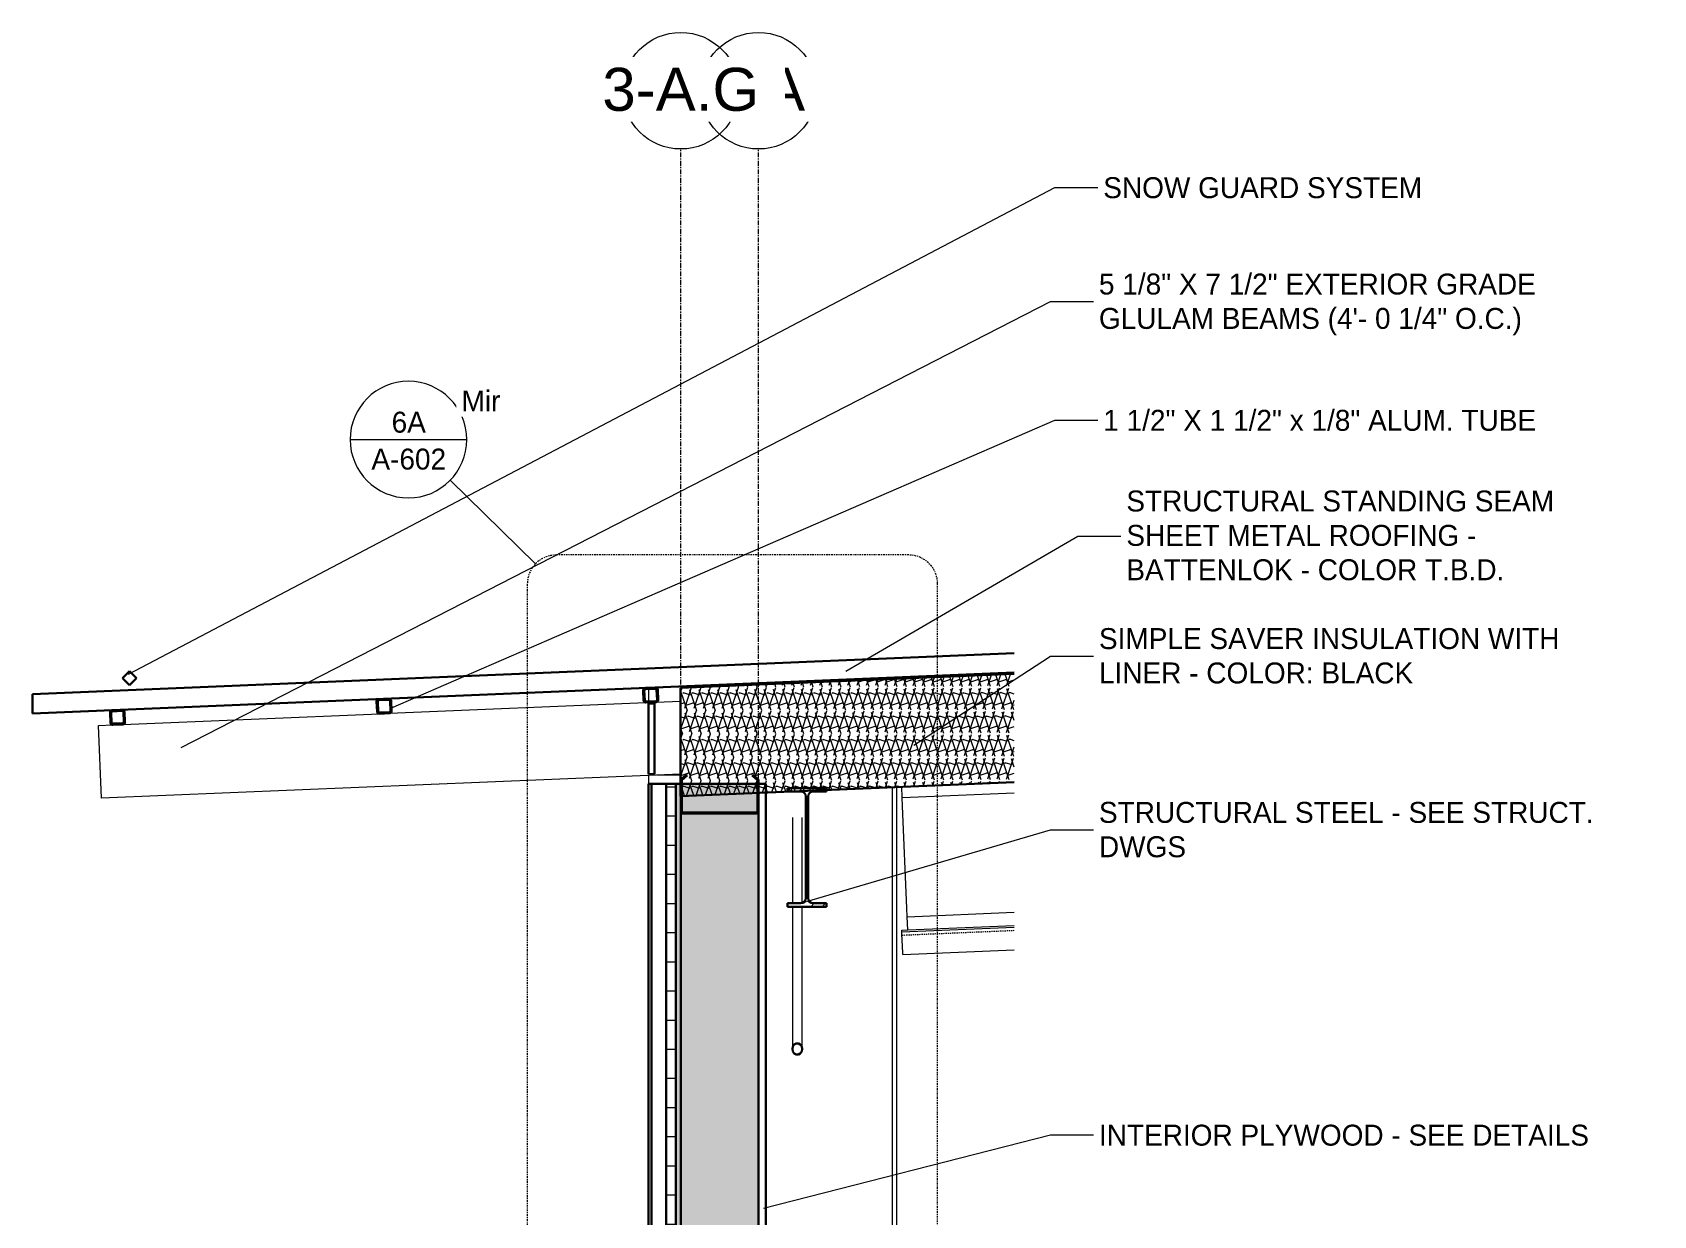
# Model space of a CAD drawing. Header units: inches. Extents: x 22734 to 24094, y -82 to 484.
# Drawn here: x 23381.7 to 23548.6, y 101.1 to 222.8 of the extents above; entities that cross this region are included whole.
import ezdxf

# ---------------------------------------------------------------- set-up
doc = ezdxf.new("R2010")
doc.units = ezdxf.units.IN
doc.header["$MEASUREMENT"] = 0
for name, pattern in [('Dash Dot 3_16_', [0.3125, 0.1875, -0.0625, 0, -0.0625]), ('Grid Line 1_2_', [0.875, 0.5, -0.125, 0.125, -0.125]), ('Hidden 1_8_', [0.1875, 0.125, -0.0625])]:
    doc.linetypes.add(name, pattern=pattern)
for name, color, linetype, lineweight in [('A-ANNO-IDEN', 131, 'Continuous', 9), ('A-ANNO-SYMB', 150, 'Continuous', 9), ('A-CLNG', 13, 'Continuous', 30), ('A-CLNG-PATT', 13, 'Continuous', 70), ('A-ROOF', 132, 'Continuous', 30), ('A-WALL', 113, 'Continuous', 30), ('A-WALL-PATT', 111, 'Continuous', 70), ('G-ANNO-TEXT', 231, 'Continuous', 9), ('I-WALL', 2, 'Continuous', 30), ('S-BEAM', 12, 'Continuous', 30), ('S-COLS', 52, 'Continuous', 30), ('S-GRID', 1, 'Continuous', 9), ('S-GRID-IDEN', 1, 'Continuous', 9)]:
    doc.layers.add(name, color=color, linetype=linetype, lineweight=lineweight)
doc.styles.add('Arial_2', font='arial.ttf', dxfattribs={"height": 4.425898})
doc.styles.add('Century Gothic', font='GOTHIC.TTF', dxfattribs={"height": 2.155668})
pattern_1 = [(161.57, (19323.803, 100.309), (-0.960383694, -0.00039918), [0, -6.83, 0.758, 0]), (18.43, (19323.563, 100.309), (-0.960383694, 0.00039918), [0, -6.83, 0.758, 0]), (108.43, (19323.803, 100.309), (0.479510182, -2.400526398), [2.276, -5.312]), (71.57, (19323.563, 100.309), (0.479510182, 2.400526398), [2.276, -5.312])]
pattern_2 = [(45, (19323.683, 100.189), (-2.3758788, 2.3758788), []), (45, (19323.683, 103.789), (-2.3758788, 2.3758788), [])]

# ---------------------------------------------------------------- blocks, each defined once
blk = doc.blocks.new('W-Wide Flange - 1_-5_-1401438-Wall Section - One Story - Resin Panel')
at = {"layer": 'S-BEAM', "color": 8, "lineweight": 18}
for p, q in [((22084.45, 144.09), (22084.4, 145.19)), ((22084.45, 144.09), (22095.97, 144.57)), ((22084.48, 143.2), (22084.45, 144.09)), ((22084.92, 132.71), (22084.48, 143.2)), ((22084.96, 131.82), (22084.92, 132.71)), ((22084.96, 131.82), (22095.97, 132.28)), ((22085.01, 130.46), (22084.96, 131.82)), ((22085.01, 130.46), (22095.97, 130.92))]:
    blk.add_line(p, q, dxfattribs=at)
blk = doc.blocks.new('W-Wide Flange - W12X19-1098423-Wall Section - One Story - Resin Panel')
at = {"layer": 'S-BEAM', "lineweight": 9}
h = blk.add_hatch(dxfattribs=at)
h.set_pattern_fill('FP_29', color=253, style=0, pattern_type=2)
h.set_pattern_definition(pattern_2)
h.paths.add_polyline_path([(22072.64, 132.85), (22076.65, 132.85), (22076.65, 133.2), (22075.28, 133.2), (22075.08, 133.24), (22074.91, 133.36), (22074.8, 133.53), (22074.76, 133.73), (22074.76, 144.18), (22074.8, 144.38), (22074.91, 144.55), (22075.08, 144.66), (22075.28, 144.7), (22076.65, 144.7), (22076.65, 145.05), (22072.64, 145.05), (22072.64, 144.7), (22074, 144.7), (22074.2, 144.66), (22074.37, 144.55), (22074.48, 144.38), (22074.52, 144.18), (22074.52, 133.73), (22074.48, 133.53), (22074.37, 133.36), (22074.2, 133.24), (22074, 133.2), (22072.64, 133.2)], flags=0)
at = {"layer": 'S-BEAM', "color": 7}
for p, q in [((22076.65, 145.05), (22072.64, 145.05)), ((22072.64, 145.05), (22072.64, 144.7)), ((22072.64, 144.7), (22074, 144.7)), ((22074.52, 144.18), (22074.52, 133.73)), ((22074.76, 133.73), (22074.76, 144.18)), ((22075.28, 144.7), (22076.65, 144.7)), ((22076.65, 144.7), (22076.65, 145.05)), ((22074, 133.2), (22072.64, 133.2)), ((22072.64, 133.2), (22072.64, 132.85)), ((22072.64, 132.85), (22076.65, 132.85)), ((22076.65, 133.2), (22075.28, 133.2)), ((22076.65, 132.85), (22076.65, 133.2))]:
    blk.add_line(p, q, dxfattribs=at)
for centre, start, end in [((22074, 144.18), 0, 90), ((22075.28, 144.18), 90, 180), ((22074, 133.73), 270, 0), ((22075.28, 133.73), 180, 270)]:
    blk.add_arc(centre, 0.525, start, end, dxfattribs=at)
blk = doc.blocks.new('Dimension Lumber - 5_5 x 7_5 Glulam-1777807-Wall Section - One Story - Resin Panel')
at = {"layer": 'S-BEAM', "color": 8, "lineweight": 18}
for p, q in [((22031.65, 152.76), (22058.06, 153.86)), ((22059.1, 153.9), (22061.62, 154.01)), ((22004.2, 151.61), (22030.61, 152.71)), ((22001.68, 151.51), (22003.16, 151.57)), ((22001.99, 144.01), (22001.68, 151.51)), ((22061.62, 146.5), (22001.99, 144.01))]:
    blk.add_line(p, q, dxfattribs=at)
blk = doc.blocks.new('Girt_C - 8_D-1405486-Wall Section - One Story - Resin Panel')
at = {"layer": 'S-BEAM', "lineweight": 9}
h = blk.add_hatch(dxfattribs=at)
h.set_pattern_fill('FP_29', color=253, style=0, pattern_type=2)
h.set_pattern_definition(pattern_2)
h.paths.add_polyline_path([(22061.83, 142.44), (22069.45, 142.44), (22069.59, 142.49), (22069.64, 142.63), (22069.64, 145.94), (22069.06, 146.42), (22068.99, 146.34), (22069.53, 145.89), (22069.53, 142.62), (22069.51, 142.57), (22069.45, 142.55), (22061.83, 142.55), (22061.77, 142.57), (22061.75, 142.62), (22061.75, 145.89), (22062.29, 146.34), (22062.21, 146.42), (22061.64, 145.94), (22061.64, 142.63), (22061.7, 142.49)], flags=0)
at = {"layer": 'S-BEAM', "color": 7}
for p, q in [((22062.21, 146.42), (22061.64, 145.94)), ((22061.64, 145.94), (22061.64, 142.63)), ((22061.75, 145.89), (22062.29, 146.34)), ((22061.75, 142.62), (22061.75, 145.89)), ((22062.29, 146.34), (22062.21, 146.42)), ((22069.06, 146.42), (22068.99, 146.34)), ((22068.99, 146.34), (22069.53, 145.89)), ((22069.64, 145.94), (22069.06, 146.42)), ((22069.53, 145.89), (22069.53, 142.62)), ((22069.64, 142.63), (22069.64, 145.94)), ((22069.45, 142.55), (22061.83, 142.55)), ((22061.83, 142.44), (22069.45, 142.44))]:
    blk.add_line(p, q, dxfattribs=at)
for centre, radius, start, end in [((22061.83, 142.63), 0.188, 180, 270), ((22061.83, 142.63), 0.0782, 182.1227, 270), ((22069.45, 142.63), 0.188, 270, 0), ((22069.45, 142.63), 0.0782, 270, 356.9576)]:
    blk.add_arc(centre, radius, start, end, dxfattribs=at)
blk = doc.blocks.new('Round Bar - 1_-1267021-Wall Section - One Story - Resin Panel')
at = {"layer": 'S-BEAM', "color": 8, "lineweight": 18}
for p, q in [((22073.14, 142.02), (22073.14, 133.2)), ((22074.14, 133.23), (22074.14, 142.02)), ((22073.14, 132.85), (22073.14, 118.21)), ((22074.14, 118.21), (22074.14, 132.85))]:
    blk.add_line(p, q, dxfattribs=at)
at = {"layer": 'S-BEAM', "color": 7, "flags": 128}
for points in [[(22074.14, 118.21), (22074.09, 118.46), (22073.95, 118.66), (22073.75, 118.77), (22073.53, 118.77), (22073.33, 118.66), (22073.19, 118.46), (22073.14, 118.21)], [(22073.14, 118.21), (22073.19, 117.96), (22073.33, 117.75), (22073.53, 117.64), (22073.75, 117.64), (22073.95, 117.75), (22074.09, 117.96), (22074.14, 118.21)]]:
    blk.add_lwpolyline(points, dxfattribs=at)
blk = doc.blocks.new('L-Angle - L2-1_2X1-1_2X3_16-1401440-Wall Section - One Story - Resin Panel')
at = {"layer": 'S-BEAM', "color": 8, "lineweight": 18}
for p, q in [((22084.39, 130.43), (22085.01, 130.46)), ((22084.4, 130.25), (22084.39, 130.43)), ((22084.4, 130.25), (22095.97, 130.73)), ((22084.41, 130.06), (22084.4, 130.25)), ((22084.49, 128.12), (22084.41, 130.06)), ((22084.49, 127.94), (22095.97, 128.41)), ((22084.49, 127.94), (22095.97, 128.41)), ((22084.49, 127.94), (22084.49, 128.12))]:
    blk.add_line(p, q, dxfattribs=at)
at = {"layer": 'S-BEAM', "color": 8, "linetype": 'Hidden 1_8_', "lineweight": 18}
blk.add_line((22084.41, 129.93), (22095.97, 130.42), dxfattribs=at)
blk = doc.blocks.new('HSS-Hollow Structural Section - HSS1-1_2X1-1_2X1_8 - Obsolete-1396620-Wall Section - One Story - Resin Panel')
at = {"layer": 'S-BEAM', "lineweight": 9}
h = blk.add_hatch(dxfattribs=at)
h.set_pattern_fill('FP_29', color=253, style=0, pattern_type=2)
h.set_pattern_definition(pattern_2)
h.paths.add_polyline_path([(22058.06, 153.86), (22059.1, 153.9), (22059.26, 153.98), (22059.32, 154.14), (22059.28, 155.18), (22059.2, 155.34), (22059.04, 155.4), (22058, 155.36), (22057.84, 155.28), (22057.78, 155.11), (22057.82, 154.08), (22057.9, 153.92)], flags=0)
h.paths.add_polyline_path([(22058.06, 153.97), (22057.97, 154), (22057.94, 154.08), (22057.89, 155.12), (22057.92, 155.2), (22058.01, 155.24), (22059.04, 155.28), (22059.12, 155.25), (22059.16, 155.17), (22059.2, 154.14), (22059.17, 154.05), (22059.09, 154.02)], flags=0)
at = {"layer": 'S-BEAM', "color": 7}
for p, q in [((22059.04, 155.4), (22058, 155.36)), ((22058.01, 155.24), (22059.04, 155.28)), ((22057.78, 155.11), (22057.82, 154.08)), ((22057.94, 154.08), (22057.89, 155.12)), ((22059.09, 154.02), (22058.06, 153.97)), ((22058.06, 153.86), (22059.1, 153.9)), ((22059.16, 155.17), (22059.2, 154.14)), ((22059.32, 154.14), (22059.28, 155.18))]:
    blk.add_line(p, q, dxfattribs=at)
for centre, radius, start, end in [((22058.01, 155.12), 0.232, 92.3859, 182.3859), ((22058.01, 155.12), 0.116, 92.3859, 182.3859), ((22059.05, 155.17), 0.232, 2.3859, 92.3859), ((22059.05, 155.17), 0.116, 2.3859, 92.3859), ((22058.05, 154.09), 0.232, 182.3859, 272.3859), ((22058.05, 154.09), 0.116, 182.3859, 272.3859), ((22059.09, 154.13), 0.116, 272.3859, 2.3859), ((22059.09, 154.13), 0.232, 272.3859, 2.3859)]:
    blk.add_arc(centre, radius, start, end, dxfattribs=at)
blk = doc.blocks.new('HSS-Hollow Structural Section - HSS1-1_2X1-1_2X1_8 - Obsolete-V6-Wall Section - One Story - Resin Panel')
at = {"layer": 'S-BEAM', "lineweight": 9}
h = blk.add_hatch(dxfattribs=at)
h.set_pattern_fill('FP_29', color=253, style=0, pattern_type=2)
h.set_pattern_definition(pattern_2)
h.paths.add_polyline_path([(22030.61, 152.71), (22031.65, 152.76), (22031.81, 152.83), (22031.87, 153), (22031.83, 154.03), (22031.75, 154.19), (22031.59, 154.26), (22030.55, 154.21), (22030.39, 154.14), (22030.33, 153.97), (22030.37, 152.94), (22030.45, 152.77)], flags=0)
h.paths.add_polyline_path([(22030.61, 152.83), (22030.52, 152.86), (22030.49, 152.94), (22030.44, 153.98), (22030.47, 154.06), (22030.56, 154.1), (22031.59, 154.14), (22031.67, 154.11), (22031.71, 154.03), (22031.75, 152.99), (22031.72, 152.91), (22031.64, 152.87)], flags=0)
at = {"layer": 'S-BEAM', "color": 7}
for p, q in [((22030.33, 153.97), (22030.37, 152.94)), ((22030.49, 152.94), (22030.44, 153.98)), ((22031.59, 154.26), (22030.55, 154.21)), ((22030.56, 154.1), (22031.59, 154.14)), ((22031.71, 154.03), (22031.75, 152.99)), ((22031.87, 153), (22031.83, 154.03)), ((22031.64, 152.87), (22030.61, 152.83)), ((22030.61, 152.71), (22031.65, 152.76))]:
    blk.add_line(p, q, dxfattribs=at)
for centre, radius, start, end in [((22030.56, 153.98), 0.232, 92.3859, 182.3859), ((22030.56, 153.98), 0.116, 92.3859, 182.3859), ((22031.6, 154.02), 0.232, 2.3859, 92.3859), ((22031.6, 154.02), 0.116, 2.3859, 92.3859), ((22030.6, 152.95), 0.232, 182.3859, 272.3859), ((22030.6, 152.95), 0.116, 182.3859, 272.3859), ((22031.64, 152.99), 0.116, 272.3859, 2.3859), ((22031.64, 152.99), 0.232, 272.3859, 2.3859)]:
    blk.add_arc(centre, radius, start, end, dxfattribs=at)
blk = doc.blocks.new('HSS-Hollow Structural Section - HSS1-1_2X1-1_2X1_8 - Obsolete-V7-Wall Section - One Story - Resin Panel')
at = {"layer": 'S-BEAM', "lineweight": 9}
h = blk.add_hatch(dxfattribs=at)
h.set_pattern_fill('FP_29', color=253, style=0, pattern_type=2)
h.set_pattern_definition(pattern_2)
h.paths.add_polyline_path([(22003.16, 151.57), (22004.2, 151.61), (22004.36, 151.69), (22004.42, 151.85), (22004.38, 152.89), (22004.3, 153.05), (22004.14, 153.11), (22003.1, 153.07), (22002.94, 152.99), (22002.88, 152.83), (22002.92, 151.79), (22003, 151.63)], flags=0)
h.paths.add_polyline_path([(22003.16, 151.69), (22003.07, 151.72), (22003.04, 151.8), (22002.99, 152.83), (22003.02, 152.92), (22003.1, 152.95), (22004.14, 153), (22004.22, 152.97), (22004.26, 152.88), (22004.3, 151.85), (22004.27, 151.77), (22004.19, 151.73)], flags=0)
at = {"layer": 'S-BEAM', "color": 7}
for p, q in [((22002.88, 152.83), (22002.92, 151.79)), ((22003.04, 151.8), (22002.99, 152.83)), ((22004.14, 153.11), (22003.1, 153.07)), ((22003.1, 152.95), (22004.14, 153)), ((22004.26, 152.88), (22004.3, 151.85)), ((22004.42, 151.85), (22004.38, 152.89)), ((22004.19, 151.73), (22003.16, 151.69)), ((22003.16, 151.57), (22004.2, 151.61))]:
    blk.add_line(p, q, dxfattribs=at)
for centre, radius, start, end in [((22003.11, 152.84), 0.232, 92.3859, 182.3859), ((22003.11, 152.84), 0.116, 92.3859, 182.3859), ((22004.14, 152.88), 0.232, 2.3859, 92.3859), ((22004.14, 152.88), 0.116, 2.3859, 92.3859), ((22003.15, 151.8), 0.232, 182.3859, 272.3859), ((22003.15, 151.8), 0.116, 182.3859, 272.3859), ((22004.19, 151.84), 0.116, 272.3859, 2.3859), ((22004.19, 151.84), 0.232, 272.3859, 2.3859)]:
    blk.add_arc(centre, radius, start, end, dxfattribs=at)
blk = doc.blocks.new('Roofs 5 - Roofs 1-1983635-Wall Section - One Story - Resin Panel')
at = {"layer": 'A-ROOF', "color": 7}
for p, q in [((22004.89, 157.08), (22004.18, 156.37)), ((22005.6, 156.37), (22004.89, 157.08)), ((22004.18, 156.37), (22004.89, 155.66)), ((22004.89, 155.66), (22005.6, 156.37))]:
    blk.add_line(p, q, dxfattribs=at)
blk = doc.blocks.new('Grid - Grid Head - Circle-14747-Wall Section - One Story - Resin Panel')
at = {"layer": 'S-GRID-IDEN'}
blk.add_circle((22069.64, 216.83), 6, dxfattribs=at)
blk = doc.blocks.new('Section - Callout Head-19020-Wall Section - One Story - Resin Panel')
at = {"layer": 'A-ANNO-SYMB'}
blk.add_line((22027.6, 180.92), (22039.6, 180.92), dxfattribs=at)
for start, end in [(0, 180), (180, 360)]:
    blk.add_arc((22033.6, 180.92), 6, start, end, dxfattribs=at)

msp = doc.modelspace()

# ---------------------------------------------------------------- hatches: boundary and pattern name
at = {"layer": 'A-CLNG-PATT', "lineweight": 9}
h = msp.add_hatch(dxfattribs=at)
h.set_pattern_fill('FP_27', color=253, style=0, pattern_type=2)
h.set_pattern_definition(pattern_1)
h.paths.add_polyline_path([(23448.44493, 144.24209), (23482.79764, 145.67345), (23482.79764, 156.8081), (23448.44493, 155.37674), (23448.44493, 149.02811)], flags=0)
at = {"layer": 'A-WALL-PATT', "lineweight": 9}
h = msp.add_hatch(dxfattribs=at)
h.set_pattern_fill('FP_28', color=43, style=0, pattern_type=2)
h.set_pattern_definition([(90, (24804.5, -287.75), (-193, -193), [48, -145]), (180, (24804.5, -287.75), (-2e-14, -193), [96, -97]), (270, (24708.5, -239.75), (-193, -193), [48, -145]), (180, (24804.5, -239.75), (-2e-14, -193), [96, -97]), (270, (24708, -239.75), (-193, -193), [48, -145]), (180, (24708, -239.75), (-2e-14, -193), [96, -97]), (90, (24612, -287.75), (-193, -193), [48, -145]), (180, (24708, -287.75), (-2e-14, -193), [96, -97]), (90, (24756.75, -239.5), (-193, -193), [48, -145]), (180, (24804.87, -239.5), (-2e-14, -193), [48.125, -144.875]), (180, (24804.87, -191.5), (-2e-14, -193), [48.125, -144.875]), (90, (24660.25, -239.5), (-193, -193), [48, -145]), (180, (24756.25, -239.5), (-2e-14, -193), [96, -97]), (270, (24756.25, -191.5), (-193, -193), [48, -145]), (180, (24756.25, -191.5), (-2e-14, -193), [96, -97]), (180, (24659.75, -239.5), (-2e-14, -193), [48, -145]), (270, (24659.75, -191.5), (-193, -193), [48, -145]), (180, (24659.75, -191.5), (-2e-14, -193), [48, -145]), (90, (24804.5, -191.25), (-193, -193), [48, -145]), (180, (24804.5, -191.25), (-2e-14, -193), [96, -97]), (270, (24708.5, -143.25), (-193, -193), [48, -145]), (180, (24804.5, -143.25), (-2e-14, -193), [96, -97]), (270, (24708, -143.25), (-193, -193), [48, -145]), (180, (24708, -143.25), (-2e-14, -193), [96, -97]), (90, (24612, -191.25), (-193, -193), [48, -145]), (180, (24708, -191.25), (-2e-14, -193), [96, -97]), (90, (24756.75, -143), (-193, -193), [48, -145]), (180, (24804.87, -143), (-2e-14, -193), [48.125, -144.875]), (180, (24804.87, -95), (-2e-14, -193), [48.125, -144.875]), (90, (24660.25, -143), (-193, -193), [48, -145]), (180, (24756.25, -143), (-2e-14, -193), [96, -97]), (270, (24756.25, -95), (-193, -193), [48, -145]), (180, (24756.25, -95), (-2e-14, -193), [96, -97]), (180, (24659.75, -143), (-2e-14, -193), [48, -145]), (270, (24659.75, -95), (-193, -193), [48, -145]), (180, (24659.75, -95), (-2e-14, -193), [48, -145])])
h.paths.add_polyline_path([(23482.79764, 0), (23482.79764, 128.41358), (23471.31893, 127.9417), (23471.22521, 130.43357), (23471.83958, 130.45917), (23471.21512, 145.19085), (23470.71555, 145.17003), (23470.71555, 0)], flags=0)
h.paths.add_polyline_path([(23446.96555, 145.5), (23448.44493, 145.5), (23448.44493, 146.49914), (23445.15305, 146.36198), (23445.15305, 145.5), (23445.46555, 145.5)], flags=0)
h.paths.add_polyline_path([(23445.92326, 153.90058), (23448.44493, 154.00565), (23448.44493, 155.37674), (23482.79764, 156.8081), (23482.79764, 156.93831), (23445.86564, 155.39751), (23446.02755, 155.33822), (23446.10247, 155.17231), (23446.14363, 154.13721), (23446.08434, 153.9753), (23445.98637, 153.92986)], flags=0)
h.paths.add_polyline_path([(23445.15305, 153.98459), (23445.92326, 154.01872), (23445.99897, 154.05384), (23446.0293, 154.14204), (23445.98413, 155.17714), (23445.94901, 155.25285), (23445.86081, 155.28318), (23445.15305, 155.25285), (23445.15305, 154.01648)], flags=0)
h = msp.add_hatch(dxfattribs=at)
h.set_pattern_fill('FP_25', color=253, style=0, pattern_type=2)
h.set_pattern_definition([(0, (19323.683, 100.189), (0, 3), []), (90, (19323.683, 100.189), (-3, 2e-16), [])])
h.paths.add_polyline_path([(23446.96555, 0), (23447.96555, 0), (23447.96555, 145.5), (23446.96555, 145.5), (23446.96555, 6.08517)], flags=0)
h = msp.add_hatch(dxfattribs=at)
h.set_pattern_fill('FP_26', color=253, style=0, pattern_type=2)
h.set_pattern_definition([(0, (19323.683, 100.189), (3.84, 0.96), [0.317, -2.563, 0.317, -2.563, -15.36]), (0, (19323.683, 100.189), (3.84, 0.96), [-5.76, 0.317, -5.443, 0.317, -2.563, -6.72]), (0, (19323.683, 100.189), (3.84, 0.96), [-14.4, 0.317, -1.603, 0.317, -4.483]), (120, (19325.123, 100.669), (-2.75138439, 2.84553755), [0.317, -2.563, 0.317, -2.563, -15.36]), (120, (19325.123, 100.669), (-2.75138439, 2.84553755), [-5.76, 0.317, -5.443, 0.317, -2.563, -6.72]), (120, (19325.123, 100.669), (-2.75138439, 2.84553755), [-14.4, 0.317, -1.603, 0.317, -4.483]), (240, (19325.603, 102.589), (-1.08861561, -3.80553755), [0.317, -2.563, 0.317, -2.563, -15.36]), (240, (19325.603, 102.589), (-1.08861561, -3.80553755), [-5.76, 0.317, -5.443, 0.317, -2.563, -6.72]), (240, (19325.603, 102.589), (-1.08861561, -3.80553755), [-14.4, 0.317, -1.603, 0.317, -4.483])])
h.paths.add_polyline_path([(23447.96555, 0), (23448.46555, 0), (23448.46555, 145.5), (23447.96555, 145.5), (23447.96555, 6.08517)], flags=0)
h = msp.add_hatch(dxfattribs=at)
h.set_pattern_fill('FP_27', color=253, style=0, pattern_type=2)
h.set_pattern_definition(pattern_1)
h.paths.add_polyline_path([(23448.46555, 0), (23456.46555, 0), (23456.46555, 145.5), (23448.46555, 145.5), (23448.46555, 6.08517)], flags=0)

# ---------------------------------------------------------------- linework, layer by layer
at = {"layer": 'A-ANNO-IDEN', "color": 153}
for p, q in [((23486.96941, 206.87808), (23491.96518, 206.87808)), ((23397.03424, 149.24778), (23486.52527, 195.13901)), ((23486.52527, 195.13901), (23491.52104, 195.13901)), ((23418.60272, 153.27631), (23486.96941, 182.93747)), ((23486.96941, 182.93747), (23491.96518, 182.93747)), ((23465.44799, 157.08165), (23489.34669, 170.9888)), ((23489.34669, 170.9888), (23494.34246, 170.9888)), ((23472.44715, 149.49314), (23486.52527, 158.65108)), ((23486.52527, 158.65108), (23491.52104, 158.65108)), ((23461.40506, 133.37355), (23486.52527, 140.76586)), ((23486.52527, 140.76586), (23491.52104, 140.76586)), ((23456.97725, 101.82812), (23486.52527, 109.36998)), ((23486.52527, 109.36998), (23491.52104, 109.36998))]:
    msp.add_line(p, q, dxfattribs=at)
at = {"layer": 'A-ANNO-SYMB'}
msp.add_line((23433.52057, 168.1448), (23424.72144, 176.73113), dxfattribs=at)
at = {"layer": 'A-ANNO-SYMB', "linetype": 'Dash Dot 3_16_'}
for p, q in [((23471.91607, 169.04961), (23435.66769, 169.04961)), ((23432.66769, 166.04961), (23432.66769, -13.70358)), ((23474.91607, -13.70358), (23474.91607, 166.04961))]:
    msp.add_line(p, q, dxfattribs=at)
for centre, start, end in [((23435.66769, 166.04961), 90, 180), ((23471.91607, 166.04961), 0, 90)]:
    msp.add_arc(centre, 3, start, end, dxfattribs=at)
at = {"layer": 'A-CLNG', "color": 7}
for p, q in [((23482.79764, 156.8081), (23448.44493, 155.37674)), ((23448.44493, 155.37674), (23448.44493, 144.24209)), ((23448.44493, 144.24209), (23482.79764, 145.67345))]:
    msp.add_line(p, q, dxfattribs=at)
at = {"layer": 'A-ROOF', "color": 7}
for p, q in [((23482.79764, 158.94005), (23381.71555, 154.72829)), ((23381.71555, 152.72656), (23482.79764, 156.93831)), ((23381.71555, 154.72829), (23381.71555, 152.72656))]:
    msp.add_line(p, q, dxfattribs=at)
at = {"layer": 'A-WALL', "color": 8, "lineweight": 18}
for p, q in [((23445.15305, 155.25369), (23445.15305, 153.98459)), ((23445.15305, 146.36198), (23445.15305, 145.5))]:
    msp.add_line(p, q, dxfattribs=at)
at = {"layer": 'A-WALL', "color": 7}
for p, q in [((23457.21555, 145.5), (23445.15305, 145.5)), ((23445.15305, 145.5), (23445.15305, 0)), ((23445.46555, 145.5), (23445.46555, 0)), ((23446.96555, 145.5), (23446.96555, 0)), ((23447.96555, 145.5), (23447.96555, 0)), ((23448.46555, 145.5), (23448.46555, 0)), ((23456.46555, 145.5), (23456.46555, 0)), ((23457.21555, 0), (23457.21555, 145.5))]:
    msp.add_line(p, q, dxfattribs=at)
at = {"layer": 'I-WALL', "color": 7}
for p, q in [((23445.15305, 153.75), (23445.15305, 146.5)), ((23445.77805, 153.75), (23445.15305, 153.75)), ((23445.77805, 146.5), (23445.77805, 153.75)), ((23445.15305, 146.5), (23445.77805, 146.5))]:
    msp.add_line(p, q, dxfattribs=at)
at = {"layer": 'S-COLS', "color": 8, "lineweight": 18}
for p, q in [((23470.28196, 0), (23470.28196, 145.15196)), ((23470.71555, 0), (23470.71555, 145.17003))]:
    msp.add_line(p, q, dxfattribs=at)
at = {"layer": 'S-GRID', "linetype": 'Grid Line 1_2_'}
for p, q in [((23448.46555, -51.64061), (23448.46555, 210.82582)), ((23456.46555, -51.64061), (23456.46555, 210.82582))]:
    msp.add_line(p, q, dxfattribs=at)

# ---------------------------------------------------------------- block references
at = {"layer": 'A-ANNO-SYMB'}
msp.add_blockref('Section - Callout Head-19020-Wall Section - One Story - Resin Panel', (1386.82533, 0), dxfattribs=at)
at = {"layer": 'A-ROOF', "color": 8, "lineweight": 18}
msp.add_blockref('Roofs 5 - Roofs 1-1983635-Wall Section - One Story - Resin Panel', (1386.82533, 0), dxfattribs=at)
at = {"layer": 'S-BEAM', "color": 7}
for name in ['HSS-Hollow Structural Section - HSS1-1_2X1-1_2X1_8 - Obsolete-1396620-Wall Section - One Story - Resin Panel', 'HSS-Hollow Structural Section - HSS1-1_2X1-1_2X1_8 - Obsolete-V6-Wall Section - One Story - Resin Panel', 'HSS-Hollow Structural Section - HSS1-1_2X1-1_2X1_8 - Obsolete-V7-Wall Section - One Story - Resin Panel']:
    msp.add_blockref(name, (1386.82533, 0), dxfattribs=at)
at = {"layer": 'S-BEAM', "color": 8, "lineweight": 18}
for name in ['Dimension Lumber - 5_5 x 7_5 Glulam-1777807-Wall Section - One Story - Resin Panel', 'Girt_C - 8_D-1405486-Wall Section - One Story - Resin Panel', 'W-Wide Flange - W12X19-1098423-Wall Section - One Story - Resin Panel', 'W-Wide Flange - 1_-5_-1401438-Wall Section - One Story - Resin Panel', 'Round Bar - 1_-1267021-Wall Section - One Story - Resin Panel', 'L-Angle - L2-1_2X1-1_2X3_16-1401440-Wall Section - One Story - Resin Panel']:
    msp.add_blockref(name, (1386.82533, 0), dxfattribs=at)
at = {"layer": 'S-GRID-IDEN'}
msp.add_blockref('Grid - Grid Head - Circle-14747-Wall Section - One Story - Resin Panel', (1386.82533, 0), dxfattribs=at)

# ---------------------------------------------------------------- texts
at = {"layer": 'A-ANNO-SYMB', "char_height": 2.155668, "attachment_point": 2, "line_spacing_factor": 0.984117, "style": 'Century Gothic'}
for s, insert, width in [('6A', (23420.4618, 183.79419), 4.617), ('A-602', (23420.4618, 179.99613), 9.72)]:
    msp.add_mtext(s, dxfattribs=dict(at, insert=insert, width=width))

# ---------------------------------------------------------------- next in the draw order: texts
at = {"layer": 'A-ANNO-IDEN', "char_height": 2.1556677, "attachment_point": 1, "line_spacing_factor": 0.984117, "style": 'Century Gothic', "bg_fill": 3, "box_fill_scale": 1.25, "bg_fill_color": 0, "bg_fill_transparency": 0}
for s, insert, width in [('SNOW GUARD SYSTEM', (23491.96518, 207.9266), 37.8), ('5 1/8" X 7 1/2" EXTERIOR GRADE\\PGLULAM BEAMS (4\'- 0 1/4" O.C.)', (23491.52104, 198.00897), 53.838), ('1 1/2" X 1 1/2" x 1/8" ALUM. TUBE', (23491.96518, 183.98599), 53.811), ('STRUCTURAL STANDING SEAM\\PSHEET METAL ROOFING -\\PBATTENLOK - COLOR T.B.D.', (23494.34246, 175.68018), 50.031), ('SIMPLE SAVER INSULATION WITH\\PLINER - COLOR: BLACK', (23491.52104, 161.52103), 53.325), ('STRUCTURAL STEEL - SEE STRUCT.\\PDWGS', (23491.52104, 143.63582), 53.109), ('INTERIOR PLYWOOD - SEE DETAILS', (23491.52104, 110.41851), 56.565)]:
    msp.add_mtext(s, dxfattribs=dict(at, insert=insert, width=width))
at = {"layer": 'G-ANNO-TEXT', "color": 137, "insert": (23425.89545, 185.97335), "char_height": 2.155668, "width": 5.049, "attachment_point": 1, "line_spacing_factor": 0.984117, "style": 'Century Gothic', "bg_fill": 3, "box_fill_scale": 1.25, "bg_fill_color": 0, "bg_fill_transparency": 0}
msp.add_mtext('Mir', dxfattribs=at)
at = {"layer": 'S-GRID-IDEN', "insert": (23456.4644, 219.18504), "char_height": 4.425898, "width": 11.448, "attachment_point": 2, "line_spacing_factor": 0.938532, "style": 'Arial_2', "bg_fill": 3, "box_fill_scale": 1.25, "bg_fill_color": 0, "bg_fill_transparency": 0}
msp.add_mtext('3-A', dxfattribs=at)

# ---------------------------------------------------------------- next in the draw order: linework, layer by layer
at = {"layer": 'A-ANNO-IDEN', "color": 153}
msp.add_line((23391.61315, 156.77271), (23486.96941, 206.87808), dxfattribs=at)

# ---------------------------------------------------------------- next in the draw order: block references
at = {"layer": 'S-GRID-IDEN'}
msp.add_blockref('Grid - Grid Head - Circle-14747-Wall Section - One Story - Resin Panel', (1378.82533, 0), dxfattribs=at)

# ---------------------------------------------------------------- next in the draw order: texts
at = {"layer": 'S-GRID-IDEN', "insert": (23448.4644, 219.18504), "char_height": 4.425898, "width": 19.224, "attachment_point": 2, "line_spacing_factor": 0.938532, "style": 'Arial_2', "bg_fill": 3, "box_fill_scale": 1.25, "bg_fill_color": 0, "bg_fill_transparency": 0}
msp.add_mtext('3-A.G', dxfattribs=at)

doc.saveas('drawing.dxf')
